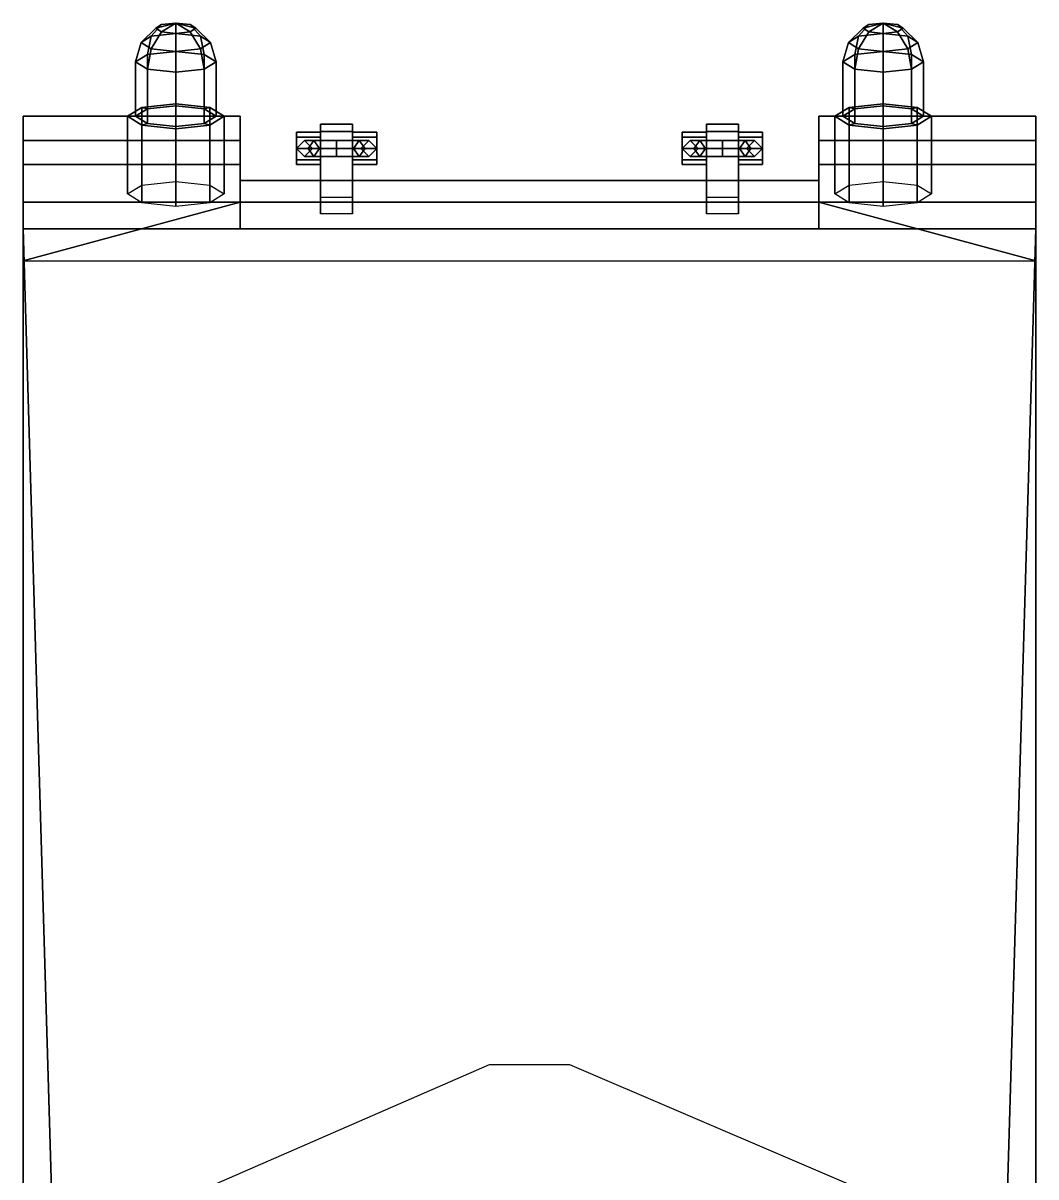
# Model space of a CAD drawing. Extents: x -0.86 to 0.85, y -1.97 to 2.07.
# Drawn here: x -0.63 to 0.63, y 0.63 to 2.066 of the extents above; entities that cross this region are included whole.
import ezdxf

# ---------------------------------------------------------------- set-up
doc = ezdxf.new("R2010")
doc.units = 0
doc.layers.get('0').update_dxf_attribs({"linetype": 'CONTINUOUS'})

msp = doc.modelspace()

# ---------------------------------------------------------------- linework, layer by layer
for points in [[(-0.465, 2.0594, 0.4607), (-0.4833, 2.0418, 0.4654), (-0.4706, 2.0497, 0.495), (-0.4577, 2.064, 0.4778)], [(-0.4577, 2.0549, 0.4436), (-0.4706, 2.0338, 0.4358), (-0.4833, 2.0418, 0.4654), (-0.465, 2.0594, 0.4607)], [(-0.4706, 2.0497, 0.495), (-0.4754, 2.0268, 0.506), (-0.44, 2.0306, 0.5202), (-0.44, 2.053, 0.5072)], [(-0.4577, 2.064, 0.4778), (-0.4706, 2.0497, 0.495), (-0.44, 2.053, 0.5072), (-0.44, 2.0659, 0.4848)], [(-0.44, 2.053, 0.4365), (-0.44, 2.0306, 0.4236), (-0.4706, 2.0338, 0.4358), (-0.4577, 2.0549, 0.4436)], [(-0.44, 2.0659, 0.4589), (-0.465, 2.0594, 0.4607), (-0.4577, 2.064, 0.4778), (-0.44, 2.0659, 0.4589)], [(-0.44, 2.0659, 0.4589), (-0.4577, 2.0549, 0.4436), (-0.465, 2.0594, 0.4607), (-0.44, 2.0659, 0.4589)], [(-0.44, 2.0659, 0.4589), (-0.4577, 2.064, 0.4778), (-0.44, 2.0659, 0.4848), (-0.44, 2.0659, 0.4589)], [(-0.44, 2.0659, 0.4589), (-0.44, 2.053, 0.4365), (-0.4577, 2.0549, 0.4436), (-0.44, 2.0659, 0.4589)], [(-0.44, 2.0659, 0.4589), (-0.44, 2.0659, 0.4848), (-0.4223, 2.064, 0.4778), (-0.44, 2.0659, 0.4589)], [(-0.44, 2.0659, 0.4848), (-0.44, 2.053, 0.5072), (-0.4094, 2.0497, 0.495), (-0.4223, 2.064, 0.4778)], [(-0.44, 2.0659, 0.4589), (-0.4223, 2.064, 0.4778), (-0.415, 2.0594, 0.4607), (-0.44, 2.0659, 0.4589)], [(-0.44, 2.0659, 0.4589), (-0.415, 2.0594, 0.4607), (-0.4223, 2.0549, 0.4436), (-0.44, 2.0659, 0.4589)], [(-0.44, 2.0659, 0.4589), (-0.4223, 2.0549, 0.4436), (-0.44, 2.053, 0.4365), (-0.44, 2.0659, 0.4589)], [(-0.4223, 2.0549, 0.4436), (-0.4094, 2.0338, 0.4358), (-0.44, 2.0306, 0.4236), (-0.44, 2.053, 0.4365)], [(-0.44, 2.053, 0.5072), (-0.44, 2.0306, 0.5202), (-0.4046, 2.0268, 0.506), (-0.4094, 2.0497, 0.495)], [(-0.4223, 2.064, 0.4778), (-0.4094, 2.0497, 0.495), (-0.3967, 2.0418, 0.4654), (-0.415, 2.0594, 0.4607)], [(-0.415, 2.0594, 0.4607), (-0.3967, 2.0418, 0.4654), (-0.4094, 2.0338, 0.4358), (-0.4223, 2.0549, 0.4436)], [(0.415, 2.0594, 0.4607), (0.3967, 2.0418, 0.4654), (0.4094, 2.0497, 0.495), (0.4223, 2.064, 0.4778)], [(0.4223, 2.0549, 0.4436), (0.4094, 2.0338, 0.4358), (0.3967, 2.0418, 0.4654), (0.415, 2.0594, 0.4607)], [(0.4094, 2.0497, 0.495), (0.4046, 2.0268, 0.506), (0.44, 2.0306, 0.5202), (0.44, 2.053, 0.5072)], [(0.4223, 2.064, 0.4778), (0.4094, 2.0497, 0.495), (0.44, 2.053, 0.5072), (0.44, 2.0659, 0.4848)], [(0.44, 2.053, 0.4365), (0.44, 2.0306, 0.4236), (0.4094, 2.0338, 0.4358), (0.4223, 2.0549, 0.4436)], [(0.44, 2.0659, 0.4589), (0.415, 2.0594, 0.4607), (0.4223, 2.064, 0.4778), (0.44, 2.0659, 0.4589)], [(0.44, 2.0659, 0.4589), (0.4223, 2.0549, 0.4436), (0.415, 2.0594, 0.4607), (0.44, 2.0659, 0.4589)], [(0.44, 2.0659, 0.4589), (0.4223, 2.064, 0.4778), (0.44, 2.0659, 0.4848), (0.44, 2.0659, 0.4589)], [(0.44, 2.0659, 0.4589), (0.44, 2.053, 0.4365), (0.4223, 2.0549, 0.4436), (0.44, 2.0659, 0.4589)], [(0.44, 2.0659, 0.4589), (0.44, 2.0659, 0.4848), (0.4577, 2.064, 0.4778), (0.44, 2.0659, 0.4589)], [(0.44, 2.0659, 0.4848), (0.44, 2.053, 0.5072), (0.4706, 2.0497, 0.495), (0.4577, 2.064, 0.4778)], [(0.44, 2.0659, 0.4589), (0.4577, 2.064, 0.4778), (0.465, 2.0594, 0.4607), (0.44, 2.0659, 0.4589)], [(0.44, 2.0659, 0.4589), (0.465, 2.0594, 0.4607), (0.4577, 2.0549, 0.4436), (0.44, 2.0659, 0.4589)], [(0.44, 2.0659, 0.4589), (0.4577, 2.0549, 0.4436), (0.44, 2.053, 0.4365), (0.44, 2.0659, 0.4589)], [(0.4577, 2.0549, 0.4436), (0.4706, 2.0338, 0.4358), (0.44, 2.0306, 0.4236), (0.44, 2.053, 0.4365)], [(0.44, 2.053, 0.5072), (0.44, 2.0306, 0.5202), (0.4754, 2.0268, 0.506), (0.4706, 2.0497, 0.495)], [(0.4577, 2.064, 0.4778), (0.4706, 2.0497, 0.495), (0.4833, 2.0418, 0.4654), (0.465, 2.0594, 0.4607)], [(0.465, 2.0594, 0.4607), (0.4833, 2.0418, 0.4654), (0.4706, 2.0338, 0.4358), (0.4577, 2.0549, 0.4436)], [(-0.4833, 2.0418, 0.4654), (-0.49, 2.0176, 0.4719), (-0.4754, 2.0268, 0.506), (-0.4706, 2.0497, 0.495)], [(-0.4706, 2.0338, 0.4358), (-0.4754, 2.0085, 0.4377), (-0.49, 2.0176, 0.4719), (-0.4833, 2.0418, 0.4654)], [(-0.4094, 2.0497, 0.495), (-0.4046, 2.0268, 0.506), (-0.39, 2.0176, 0.4719), (-0.3967, 2.0418, 0.4654)], [(-0.3967, 2.0418, 0.4654), (-0.39, 2.0176, 0.4719), (-0.4046, 2.0085, 0.4377), (-0.4094, 2.0338, 0.4358)], [(0.3967, 2.0418, 0.4654), (0.39, 2.0176, 0.4719), (0.4046, 2.0268, 0.506), (0.4094, 2.0497, 0.495)], [(0.4094, 2.0338, 0.4358), (0.4046, 2.0085, 0.4377), (0.39, 2.0176, 0.4719), (0.3967, 2.0418, 0.4654)], [(0.4706, 2.0497, 0.495), (0.4754, 2.0268, 0.506), (0.49, 2.0176, 0.4719), (0.4833, 2.0418, 0.4654)], [(0.4833, 2.0418, 0.4654), (0.49, 2.0176, 0.4719), (0.4754, 2.0085, 0.4377), (0.4706, 2.0338, 0.4358)], [(-0.4754, 2.0268, 0.506), (-0.49, 2.0176, 0.4719), (-0.49, 1.95, 0.49), (-0.4754, 1.9592, 0.5242)], [(-0.44, 2.0306, 0.4236), (-0.44, 2.0047, 0.4236), (-0.4754, 2.0085, 0.4377), (-0.4706, 2.0338, 0.4358)], [(-0.44, 2.0306, 0.5202), (-0.4754, 2.0268, 0.506), (-0.4754, 1.9592, 0.5242), (-0.44, 1.9629, 0.5383)], [(-0.4094, 2.0338, 0.4358), (-0.4046, 2.0085, 0.4377), (-0.44, 2.0047, 0.4236), (-0.44, 2.0306, 0.4236)], [(-0.4046, 2.0268, 0.506), (-0.44, 2.0306, 0.5202), (-0.44, 1.9629, 0.5383), (-0.4046, 1.9592, 0.5242)], [(-0.39, 2.0176, 0.4719), (-0.4046, 2.0268, 0.506), (-0.4046, 1.9592, 0.5242), (-0.39, 1.95, 0.49)], [(0.4046, 2.0268, 0.506), (0.39, 2.0176, 0.4719), (0.39, 1.95, 0.49), (0.4046, 1.9592, 0.5242)], [(0.44, 2.0306, 0.4236), (0.44, 2.0047, 0.4236), (0.4046, 2.0085, 0.4377), (0.4094, 2.0338, 0.4358)], [(0.44, 2.0306, 0.5202), (0.4046, 2.0268, 0.506), (0.4046, 1.9592, 0.5242), (0.44, 1.9629, 0.5383)], [(0.4706, 2.0338, 0.4358), (0.4754, 2.0085, 0.4377), (0.44, 2.0047, 0.4236), (0.44, 2.0306, 0.4236)], [(0.4754, 2.0268, 0.506), (0.44, 2.0306, 0.5202), (0.44, 1.9629, 0.5383), (0.4754, 1.9592, 0.5242)], [(0.49, 2.0176, 0.4719), (0.4754, 2.0268, 0.506), (0.4754, 1.9592, 0.5242), (0.49, 1.95, 0.49)], [(-0.49, 2.0176, 0.4719), (-0.4754, 2.0085, 0.4377), (-0.4754, 1.9408, 0.4558), (-0.49, 1.95, 0.49)], [(-0.4046, 2.0085, 0.4377), (-0.39, 2.0176, 0.4719), (-0.39, 1.95, 0.49), (-0.4046, 1.9408, 0.4558)], [(0.39, 2.0176, 0.4719), (0.4046, 2.0085, 0.4377), (0.4046, 1.9408, 0.4558), (0.39, 1.95, 0.49)], [(0.4754, 2.0085, 0.4377), (0.49, 2.0176, 0.4719), (0.49, 1.95, 0.49), (0.4754, 1.9408, 0.4558)], [(-0.4754, 2.0085, 0.4377), (-0.44, 2.0047, 0.4236), (-0.44, 1.9371, 0.4417), (-0.4754, 1.9408, 0.4558)], [(-0.44, 2.0047, 0.4236), (-0.4046, 2.0085, 0.4377), (-0.4046, 1.9408, 0.4558), (-0.44, 1.9371, 0.4417)], [(0.4046, 2.0085, 0.4377), (0.44, 2.0047, 0.4236), (0.44, 1.9371, 0.4417), (0.4046, 1.9408, 0.4558)], [(0.44, 2.0047, 0.4236), (0.4754, 2.0085, 0.4377), (0.4754, 1.9408, 0.4558), (0.44, 1.9371, 0.4417)], [(-0.4824, 1.961, 0.531), (-0.5, 1.95, 0.49), (-0.5, 1.8534, 0.5159), (-0.4824, 1.8644, 0.5569)], [(-0.4754, 1.9592, 0.5242), (-0.49, 1.95, 0.49), (-0.5, 1.95, 0.49), (-0.4824, 1.961, 0.531)], [(-0.44, 1.9655, 0.548), (-0.4824, 1.961, 0.531), (-0.4824, 1.8644, 0.5569), (-0.44, 1.8689, 0.5738)], [(-0.44, 1.9629, 0.5383), (-0.4754, 1.9592, 0.5242), (-0.4824, 1.961, 0.531), (-0.44, 1.9655, 0.548)], [(-0.3976, 1.961, 0.531), (-0.44, 1.9655, 0.548), (-0.44, 1.8689, 0.5738), (-0.3976, 1.8644, 0.5569)], [(-0.4046, 1.9592, 0.5242), (-0.44, 1.9629, 0.5383), (-0.44, 1.9655, 0.548), (-0.3976, 1.961, 0.531)], [(-0.39, 1.95, 0.49), (-0.4046, 1.9592, 0.5242), (-0.3976, 1.961, 0.531), (-0.38, 1.95, 0.49)], [(-0.38, 1.95, 0.49), (-0.3976, 1.961, 0.531), (-0.3976, 1.8644, 0.5569), (-0.38, 1.8534, 0.5159)], [(0.3976, 1.961, 0.531), (0.38, 1.95, 0.49), (0.38, 1.8534, 0.5159), (0.3976, 1.8644, 0.5569)], [(0.4046, 1.9592, 0.5242), (0.39, 1.95, 0.49), (0.38, 1.95, 0.49), (0.3976, 1.961, 0.531)], [(0.44, 1.9655, 0.548), (0.3976, 1.961, 0.531), (0.3976, 1.8644, 0.5569), (0.44, 1.8689, 0.5738)], [(0.44, 1.9629, 0.5383), (0.4046, 1.9592, 0.5242), (0.3976, 1.961, 0.531), (0.44, 1.9655, 0.548)], [(0.4824, 1.961, 0.531), (0.44, 1.9655, 0.548), (0.44, 1.8689, 0.5738), (0.4824, 1.8644, 0.5569)], [(0.4754, 1.9592, 0.5242), (0.44, 1.9629, 0.5383), (0.44, 1.9655, 0.548), (0.4824, 1.961, 0.531)], [(0.49, 1.95, 0.49), (0.4754, 1.9592, 0.5242), (0.4824, 1.961, 0.531), (0.5, 1.95, 0.49)], [(0.5, 1.95, 0.49), (0.4824, 1.961, 0.531), (0.4824, 1.8644, 0.5569), (0.5, 1.8534, 0.5159)], [(-0.36, 1.8431, 0.71), (-0.36, 1.95, 0.6), (-0.63, 1.95, 0.6), (-0.63, 1.8431, 0.71)], [(-0.36, 1.95, 0.6), (-0.36, 1.92, 0.47), (-0.63, 1.92, 0.47), (-0.63, 1.95, 0.6)], [(-0.63, 1.95, 0.6), (-0.63, 1.92, 0.47), (-0.63, 1.89, 0.42), (-0.63, 1.8431, 0.71)], [(-0.5, 1.95, 0.49), (-0.4824, 1.939, 0.449), (-0.4824, 1.8424, 0.4749), (-0.5, 1.8534, 0.5159)], [(-0.49, 1.95, 0.49), (-0.4754, 1.9408, 0.4558), (-0.4824, 1.939, 0.449), (-0.5, 1.95, 0.49)], [(-0.4754, 1.9408, 0.4558), (-0.44, 1.9371, 0.4417), (-0.44, 1.9345, 0.432), (-0.4824, 1.939, 0.449)], [(-0.4824, 1.939, 0.449), (-0.44, 1.9345, 0.432), (-0.44, 1.8379, 0.4579), (-0.4824, 1.8424, 0.4749)], [(-0.44, 1.9371, 0.4417), (-0.4046, 1.9408, 0.4558), (-0.3976, 1.939, 0.449), (-0.44, 1.9345, 0.432)], [(-0.44, 1.9345, 0.432), (-0.3976, 1.939, 0.449), (-0.3976, 1.8424, 0.4749), (-0.44, 1.8379, 0.4579)], [(-0.4046, 1.9408, 0.4558), (-0.39, 1.95, 0.49), (-0.38, 1.95, 0.49), (-0.3976, 1.939, 0.449)], [(-0.3976, 1.939, 0.449), (-0.38, 1.95, 0.49), (-0.38, 1.8534, 0.5159), (-0.3976, 1.8424, 0.4749)], [(-0.36, 1.87, 0.64), (-0.36, 1.87, 0.64), (-0.36, 1.95, 0.6), (-0.36, 1.8431, 0.71)], [(-0.36, 1.87, 0.64), (-0.36, 1.81, 0.35), (-0.36, 1.92, 0.47), (-0.36, 1.95, 0.6)], [(-0.22, 1.9312, 0.4912), (-0.22, 1.94, 0.47), (-0.26, 1.94, 0.47), (-0.26, 1.9312, 0.4912)], [(-0.22, 1.94, 0.47), (-0.22, 1.9312, 0.4488), (-0.26, 1.9312, 0.4488), (-0.26, 1.94, 0.47)], [(-0.26, 1.9312, 0.4912), (-0.26, 1.94, 0.47), (-0.26, 1.93, 0.47), (-0.26, 1.9241, 0.4841)], [(-0.26, 1.94, 0.47), (-0.26, 1.9312, 0.4488), (-0.26, 1.9241, 0.4559), (-0.26, 1.93, 0.47)], [(-0.22, 1.94, 0.47), (-0.22, 1.9312, 0.4912), (-0.22, 1.9241, 0.4841), (-0.22, 1.93, 0.47)], [(-0.22, 1.9312, 0.4488), (-0.22, 1.94, 0.47), (-0.22, 1.93, 0.47), (-0.22, 1.9241, 0.4559)], [(0.26, 1.9312, 0.4912), (0.26, 1.94, 0.47), (0.22, 1.94, 0.47), (0.22, 1.9312, 0.4912)], [(0.26, 1.94, 0.47), (0.26, 1.9312, 0.4488), (0.22, 1.9312, 0.4488), (0.22, 1.94, 0.47)], [(0.22, 1.9312, 0.4912), (0.22, 1.94, 0.47), (0.22, 1.93, 0.47), (0.22, 1.9241, 0.4841)], [(0.22, 1.94, 0.47), (0.22, 1.9312, 0.4488), (0.22, 1.9241, 0.4559), (0.22, 1.93, 0.47)], [(0.26, 1.94, 0.47), (0.26, 1.9312, 0.4912), (0.26, 1.9241, 0.4841), (0.26, 1.93, 0.47)], [(0.26, 1.9312, 0.4488), (0.26, 1.94, 0.47), (0.26, 1.93, 0.47), (0.26, 1.9241, 0.4559)], [(0.63, 1.95, 0.6), (0.63, 1.92, 0.47), (0.36, 1.92, 0.47), (0.36, 1.95, 0.6)], [(0.63, 1.8431, 0.71), (0.63, 1.95, 0.6), (0.36, 1.95, 0.6), (0.36, 1.8431, 0.71)], [(0.36, 1.95, 0.6), (0.36, 1.92, 0.47), (0.36, 1.81, 0.35), (0.36, 1.87, 0.64)], [(0.38, 1.95, 0.49), (0.3976, 1.939, 0.449), (0.3976, 1.8424, 0.4749), (0.38, 1.8534, 0.5159)], [(0.39, 1.95, 0.49), (0.4046, 1.9408, 0.4558), (0.3976, 1.939, 0.449), (0.38, 1.95, 0.49)], [(0.4046, 1.9408, 0.4558), (0.44, 1.9371, 0.4417), (0.44, 1.9345, 0.432), (0.3976, 1.939, 0.449)], [(0.3976, 1.939, 0.449), (0.44, 1.9345, 0.432), (0.44, 1.8379, 0.4579), (0.3976, 1.8424, 0.4749)], [(0.44, 1.9371, 0.4417), (0.4754, 1.9408, 0.4558), (0.4824, 1.939, 0.449), (0.44, 1.9345, 0.432)], [(0.44, 1.9345, 0.432), (0.4824, 1.939, 0.449), (0.4824, 1.8424, 0.4749), (0.44, 1.8379, 0.4579)], [(0.4754, 1.9408, 0.4558), (0.49, 1.95, 0.49), (0.5, 1.95, 0.49), (0.4824, 1.939, 0.449)], [(0.4824, 1.939, 0.449), (0.5, 1.95, 0.49), (0.5, 1.8534, 0.5159), (0.4824, 1.8424, 0.4749)], [(0.63, 1.8431, 0.71), (0.63, 1.89, 0.42), (0.63, 1.92, 0.47), (0.63, 1.95, 0.6)], [(-0.26, 1.9241, 0.4841), (-0.26, 1.93, 0.47), (-0.29, 1.93, 0.47), (-0.29, 1.9241, 0.4841)], [(-0.26, 1.93, 0.47), (-0.26, 1.9241, 0.4559), (-0.29, 1.9241, 0.4559), (-0.29, 1.93, 0.47)], [(-0.29, 1.9241, 0.4841), (-0.29, 1.93, 0.47), (-0.29, 1.9241, 0.4559), (-0.29, 1.91, 0.45)], [(-0.26, 1.91, 0.49), (-0.26, 1.9241, 0.4841), (-0.29, 1.9241, 0.4841), (-0.29, 1.91, 0.49)], [(-0.26, 1.9241, 0.4559), (-0.26, 1.91, 0.45), (-0.29, 1.91, 0.45), (-0.29, 1.9241, 0.4559)], [(-0.29, 1.91, 0.49), (-0.29, 1.9241, 0.4841), (-0.29, 1.89, 0.47), (-0.29, 1.8959, 0.4841)], [(-0.29, 1.9241, 0.4841), (-0.29, 1.91, 0.45), (-0.29, 1.8959, 0.4559), (-0.29, 1.89, 0.47)], [(-0.22, 1.91, 0.5), (-0.22, 1.9312, 0.4912), (-0.26, 1.9312, 0.4912), (-0.26, 1.91, 0.5)], [(-0.22, 1.9312, 0.4488), (-0.22, 1.91, 0.44), (-0.26, 1.91, 0.44), (-0.26, 1.9312, 0.4488)], [(-0.26, 1.91, 0.5), (-0.26, 1.9312, 0.4912), (-0.26, 1.9241, 0.4841), (-0.26, 1.91, 0.49)], [(-0.26, 1.9312, 0.4488), (-0.26, 1.91, 0.44), (-0.26, 1.91, 0.45), (-0.26, 1.9241, 0.4559)], [(-0.22, 1.9312, 0.4912), (-0.22, 1.91, 0.5), (-0.22, 1.91, 0.49), (-0.22, 1.9241, 0.4841)], [(-0.22, 1.91, 0.44), (-0.22, 1.9312, 0.4488), (-0.22, 1.9241, 0.4559), (-0.22, 1.91, 0.45)], [(-0.19, 1.9241, 0.4841), (-0.19, 1.93, 0.47), (-0.22, 1.93, 0.47), (-0.22, 1.9241, 0.4841)], [(-0.19, 1.93, 0.47), (-0.19, 1.9241, 0.4559), (-0.22, 1.9241, 0.4559), (-0.22, 1.93, 0.47)], [(-0.19, 1.91, 0.49), (-0.19, 1.9241, 0.4841), (-0.22, 1.9241, 0.4841), (-0.22, 1.91, 0.49)], [(-0.19, 1.9241, 0.4559), (-0.19, 1.91, 0.45), (-0.22, 1.91, 0.45), (-0.22, 1.9241, 0.4559)], [(-0.19, 1.8959, 0.4841), (-0.19, 1.91, 0.45), (-0.19, 1.9241, 0.4559), (-0.19, 1.93, 0.47)], [(-0.19, 1.91, 0.49), (-0.19, 1.8959, 0.4841), (-0.19, 1.93, 0.47), (-0.19, 1.9241, 0.4841)], [(0.22, 1.9241, 0.4841), (0.22, 1.93, 0.47), (0.19, 1.93, 0.47), (0.19, 1.9241, 0.4841)], [(0.22, 1.93, 0.47), (0.22, 1.9241, 0.4559), (0.19, 1.9241, 0.4559), (0.19, 1.93, 0.47)], [(0.19, 1.9241, 0.4841), (0.19, 1.93, 0.47), (0.19, 1.9241, 0.4559), (0.19, 1.91, 0.45)], [(0.22, 1.91, 0.49), (0.22, 1.9241, 0.4841), (0.19, 1.9241, 0.4841), (0.19, 1.91, 0.49)], [(0.22, 1.9241, 0.4559), (0.22, 1.91, 0.45), (0.19, 1.91, 0.45), (0.19, 1.9241, 0.4559)], [(0.19, 1.91, 0.49), (0.19, 1.9241, 0.4841), (0.19, 1.89, 0.47), (0.19, 1.8959, 0.4841)], [(0.19, 1.9241, 0.4841), (0.19, 1.91, 0.45), (0.19, 1.8959, 0.4559), (0.19, 1.89, 0.47)], [(0.26, 1.91, 0.5), (0.26, 1.9312, 0.4912), (0.22, 1.9312, 0.4912), (0.22, 1.91, 0.5)], [(0.26, 1.9312, 0.4488), (0.26, 1.91, 0.44), (0.22, 1.91, 0.44), (0.22, 1.9312, 0.4488)], [(0.22, 1.91, 0.5), (0.22, 1.9312, 0.4912), (0.22, 1.9241, 0.4841), (0.22, 1.91, 0.49)], [(0.22, 1.9312, 0.4488), (0.22, 1.91, 0.44), (0.22, 1.91, 0.45), (0.22, 1.9241, 0.4559)], [(0.26, 1.9312, 0.4912), (0.26, 1.91, 0.5), (0.26, 1.91, 0.49), (0.26, 1.9241, 0.4841)], [(0.26, 1.91, 0.44), (0.26, 1.9312, 0.4488), (0.26, 1.9241, 0.4559), (0.26, 1.91, 0.45)], [(0.29, 1.9241, 0.4841), (0.29, 1.93, 0.47), (0.26, 1.93, 0.47), (0.26, 1.9241, 0.4841)], [(0.29, 1.93, 0.47), (0.29, 1.9241, 0.4559), (0.26, 1.9241, 0.4559), (0.26, 1.93, 0.47)], [(0.29, 1.91, 0.49), (0.29, 1.9241, 0.4841), (0.26, 1.9241, 0.4841), (0.26, 1.91, 0.49)], [(0.29, 1.9241, 0.4559), (0.29, 1.91, 0.45), (0.26, 1.91, 0.45), (0.26, 1.9241, 0.4559)], [(0.29, 1.8959, 0.4841), (0.29, 1.91, 0.45), (0.29, 1.9241, 0.4559), (0.29, 1.93, 0.47)], [(0.29, 1.91, 0.49), (0.29, 1.8959, 0.4841), (0.29, 1.93, 0.47), (0.29, 1.9241, 0.4841)], [(-0.36, 1.92, 0.47), (-0.36, 1.89, 0.42), (-0.63, 1.89, 0.42), (-0.63, 1.92, 0.47)], [(-0.36, 1.81, 0.35), (-0.36, 1.81, 0.35), (-0.36, 1.89, 0.42), (-0.36, 1.92, 0.47)], [(-0.28, 1.92, 0.39), (-0.29, 1.91, 0.39), (-0.29, 1.91, 0.45), (-0.28, 1.92, 0.46)], [(-0.2683, 1.92, 0.3617), (-0.2754, 1.91, 0.3546), (-0.29, 1.91, 0.39), (-0.28, 1.92, 0.39)], [(-0.29, 1.91, 0.39), (-0.28, 1.9, 0.39), (-0.28, 1.9, 0.46), (-0.29, 1.91, 0.45)], [(-0.2754, 1.91, 0.3546), (-0.2683, 1.9, 0.3617), (-0.28, 1.9, 0.39), (-0.29, 1.91, 0.39)], [(-0.26, 1.8959, 0.4841), (-0.26, 1.91, 0.49), (-0.29, 1.91, 0.49), (-0.29, 1.8959, 0.4841)], [(-0.26, 1.91, 0.45), (-0.26, 1.8959, 0.4559), (-0.29, 1.8959, 0.4559), (-0.29, 1.91, 0.45)], [(-0.27, 1.91, 0.39), (-0.28, 1.92, 0.39), (-0.28, 1.92, 0.46), (-0.27, 1.91, 0.45)], [(-0.2612, 1.91, 0.3688), (-0.2683, 1.92, 0.3617), (-0.28, 1.92, 0.39), (-0.27, 1.91, 0.39)], [(-0.28, 1.9, 0.39), (-0.27, 1.91, 0.39), (-0.27, 1.91, 0.45), (-0.28, 1.9, 0.46)], [(-0.2683, 1.9, 0.3617), (-0.2612, 1.91, 0.3688), (-0.27, 1.91, 0.39), (-0.28, 1.9, 0.39)], [(-0.24, 1.92, 0.35), (-0.24, 1.91, 0.34), (-0.2754, 1.91, 0.3546), (-0.2683, 1.92, 0.3617)], [(-0.24, 1.91, 0.34), (-0.24, 1.9, 0.35), (-0.2683, 1.9, 0.3617), (-0.2754, 1.91, 0.3546)], [(-0.24, 1.91, 0.36), (-0.24, 1.92, 0.35), (-0.2683, 1.92, 0.3617), (-0.2612, 1.91, 0.3688)], [(-0.24, 1.9, 0.35), (-0.24, 1.91, 0.36), (-0.2612, 1.91, 0.3688), (-0.2683, 1.9, 0.3617)], [(-0.26, 1.8493, 0.54), (-0.26, 1.91, 0.5), (-0.26, 1.91, 0.49), (-0.26, 1.8959, 0.4841)], [(-0.26, 1.91, 0.44), (-0.26, 1.8286, 0.44), (-0.26, 1.8959, 0.4559), (-0.26, 1.91, 0.45)], [(-0.22, 1.91, 0.44), (-0.22, 1.8286, 0.44), (-0.26, 1.8286, 0.44), (-0.26, 1.91, 0.44)], [(-0.22, 1.8493, 0.54), (-0.22, 1.91, 0.5), (-0.26, 1.91, 0.5), (-0.26, 1.8493, 0.54)], [(-0.2188, 1.91, 0.3688), (-0.2117, 1.92, 0.3617), (-0.24, 1.92, 0.35), (-0.24, 1.91, 0.36)], [(-0.2117, 1.92, 0.3617), (-0.2046, 1.91, 0.3546), (-0.24, 1.91, 0.34), (-0.24, 1.92, 0.35)], [(-0.2046, 1.91, 0.3546), (-0.2117, 1.9, 0.3617), (-0.24, 1.9, 0.35), (-0.24, 1.91, 0.34)], [(-0.2117, 1.9, 0.3617), (-0.2188, 1.91, 0.3688), (-0.24, 1.91, 0.36), (-0.24, 1.9, 0.35)], [(-0.22, 1.8959, 0.4841), (-0.22, 1.91, 0.49), (-0.22, 1.91, 0.5), (-0.22, 1.8493, 0.54)], [(-0.22, 1.91, 0.45), (-0.22, 1.8959, 0.4559), (-0.22, 1.8286, 0.44), (-0.22, 1.91, 0.44)], [(-0.19, 1.8959, 0.4841), (-0.19, 1.91, 0.49), (-0.22, 1.91, 0.49), (-0.22, 1.8959, 0.4841)], [(-0.19, 1.91, 0.45), (-0.19, 1.8959, 0.4559), (-0.22, 1.8959, 0.4559), (-0.22, 1.91, 0.45)], [(-0.21, 1.91, 0.39), (-0.2, 1.92, 0.39), (-0.2117, 1.92, 0.3617), (-0.2188, 1.91, 0.3688)], [(-0.2, 1.9, 0.39), (-0.21, 1.91, 0.39), (-0.2188, 1.91, 0.3688), (-0.2117, 1.9, 0.3617)], [(-0.2, 1.92, 0.39), (-0.19, 1.91, 0.39), (-0.2046, 1.91, 0.3546), (-0.2117, 1.92, 0.3617)], [(-0.19, 1.91, 0.39), (-0.2, 1.9, 0.39), (-0.2117, 1.9, 0.3617), (-0.2046, 1.91, 0.3546)], [(-0.2, 1.92, 0.39), (-0.21, 1.91, 0.39), (-0.21, 1.91, 0.45), (-0.2, 1.92, 0.46)], [(-0.21, 1.91, 0.39), (-0.2, 1.9, 0.39), (-0.2, 1.9, 0.46), (-0.21, 1.91, 0.45)], [(-0.19, 1.91, 0.39), (-0.2, 1.92, 0.39), (-0.2, 1.92, 0.46), (-0.19, 1.91, 0.45)], [(-0.2, 1.9, 0.39), (-0.19, 1.91, 0.39), (-0.19, 1.91, 0.45), (-0.2, 1.9, 0.46)], [(-0.19, 1.8959, 0.4841), (-0.19, 1.89, 0.47), (-0.19, 1.8959, 0.4559), (-0.19, 1.91, 0.45)], [(0.2117, 1.92, 0.3617), (0.2046, 1.91, 0.3546), (0.19, 1.91, 0.39), (0.2, 1.92, 0.39)], [(0.2, 1.92, 0.39), (0.19, 1.91, 0.39), (0.19, 1.91, 0.45), (0.2, 1.92, 0.46)], [(0.2046, 1.91, 0.3546), (0.2117, 1.9, 0.3617), (0.2, 1.9, 0.39), (0.19, 1.91, 0.39)], [(0.19, 1.91, 0.39), (0.2, 1.9, 0.39), (0.2, 1.9, 0.46), (0.19, 1.91, 0.45)], [(0.22, 1.8959, 0.4841), (0.22, 1.91, 0.49), (0.19, 1.91, 0.49), (0.19, 1.8959, 0.4841)], [(0.22, 1.91, 0.45), (0.22, 1.8959, 0.4559), (0.19, 1.8959, 0.4559), (0.19, 1.91, 0.45)], [(0.2188, 1.91, 0.3688), (0.2117, 1.92, 0.3617), (0.2, 1.92, 0.39), (0.21, 1.91, 0.39)], [(0.21, 1.91, 0.39), (0.2, 1.92, 0.39), (0.2, 1.92, 0.46), (0.21, 1.91, 0.45)], [(0.2117, 1.9, 0.3617), (0.2188, 1.91, 0.3688), (0.21, 1.91, 0.39), (0.2, 1.9, 0.39)], [(0.2, 1.9, 0.39), (0.21, 1.91, 0.39), (0.21, 1.91, 0.45), (0.2, 1.9, 0.46)], [(0.24, 1.92, 0.35), (0.24, 1.91, 0.34), (0.2046, 1.91, 0.3546), (0.2117, 1.92, 0.3617)], [(0.24, 1.91, 0.34), (0.24, 1.9, 0.35), (0.2117, 1.9, 0.3617), (0.2046, 1.91, 0.3546)], [(0.24, 1.91, 0.36), (0.24, 1.92, 0.35), (0.2117, 1.92, 0.3617), (0.2188, 1.91, 0.3688)], [(0.24, 1.9, 0.35), (0.24, 1.91, 0.36), (0.2188, 1.91, 0.3688), (0.2117, 1.9, 0.3617)], [(0.26, 1.8493, 0.54), (0.26, 1.91, 0.5), (0.22, 1.91, 0.5), (0.22, 1.8493, 0.54)], [(0.26, 1.91, 0.44), (0.26, 1.8286, 0.44), (0.22, 1.8286, 0.44), (0.22, 1.91, 0.44)], [(0.22, 1.91, 0.44), (0.22, 1.8286, 0.44), (0.22, 1.8959, 0.4559), (0.22, 1.91, 0.45)], [(0.22, 1.8493, 0.54), (0.22, 1.91, 0.5), (0.22, 1.91, 0.49), (0.22, 1.8959, 0.4841)], [(0.2612, 1.91, 0.3688), (0.2683, 1.92, 0.3617), (0.24, 1.92, 0.35), (0.24, 1.91, 0.36)], [(0.2683, 1.92, 0.3617), (0.2754, 1.91, 0.3546), (0.24, 1.91, 0.34), (0.24, 1.92, 0.35)], [(0.2754, 1.91, 0.3546), (0.2683, 1.9, 0.3617), (0.24, 1.9, 0.35), (0.24, 1.91, 0.34)], [(0.2683, 1.9, 0.3617), (0.2612, 1.91, 0.3688), (0.24, 1.91, 0.36), (0.24, 1.9, 0.35)], [(0.29, 1.8959, 0.4841), (0.29, 1.91, 0.49), (0.26, 1.91, 0.49), (0.26, 1.8959, 0.4841)], [(0.29, 1.91, 0.45), (0.29, 1.8959, 0.4559), (0.26, 1.8959, 0.4559), (0.26, 1.91, 0.45)], [(0.26, 1.91, 0.45), (0.26, 1.8959, 0.4559), (0.26, 1.8286, 0.44), (0.26, 1.91, 0.44)], [(0.26, 1.8959, 0.4841), (0.26, 1.91, 0.49), (0.26, 1.91, 0.5), (0.26, 1.8493, 0.54)], [(0.27, 1.91, 0.39), (0.28, 1.92, 0.39), (0.2683, 1.92, 0.3617), (0.2612, 1.91, 0.3688)], [(0.28, 1.9, 0.39), (0.27, 1.91, 0.39), (0.2612, 1.91, 0.3688), (0.2683, 1.9, 0.3617)], [(0.28, 1.92, 0.39), (0.29, 1.91, 0.39), (0.2754, 1.91, 0.3546), (0.2683, 1.92, 0.3617)], [(0.29, 1.91, 0.39), (0.28, 1.9, 0.39), (0.2683, 1.9, 0.3617), (0.2754, 1.91, 0.3546)], [(0.28, 1.92, 0.39), (0.27, 1.91, 0.39), (0.27, 1.91, 0.45), (0.28, 1.92, 0.46)], [(0.27, 1.91, 0.39), (0.28, 1.9, 0.39), (0.28, 1.9, 0.46), (0.27, 1.91, 0.45)], [(0.29, 1.91, 0.39), (0.28, 1.92, 0.39), (0.28, 1.92, 0.46), (0.29, 1.91, 0.45)], [(0.28, 1.9, 0.39), (0.29, 1.91, 0.39), (0.29, 1.91, 0.45), (0.28, 1.9, 0.46)], [(0.29, 1.8959, 0.4841), (0.29, 1.89, 0.47), (0.29, 1.8959, 0.4559), (0.29, 1.91, 0.45)], [(0.63, 1.92, 0.47), (0.63, 1.89, 0.42), (0.36, 1.89, 0.42), (0.36, 1.92, 0.47)], [(0.36, 1.92, 0.47), (0.36, 1.89, 0.42), (0.36, 1.81, 0.35)], [(-0.26, 1.89, 0.47), (-0.26, 1.8959, 0.4841), (-0.29, 1.8959, 0.4841), (-0.29, 1.89, 0.47)], [(-0.26, 1.8959, 0.4559), (-0.26, 1.89, 0.47), (-0.29, 1.89, 0.47), (-0.29, 1.8959, 0.4559)], [(-0.26, 1.8493, 0.54), (-0.26, 1.8493, 0.54), (-0.26, 1.8959, 0.4841), (-0.26, 1.89, 0.47)], [(-0.26, 1.8959, 0.4559), (-0.26, 1.8493, 0.54), (-0.26, 1.89, 0.47), (-0.26, 1.8959, 0.4559)], [(-0.26, 1.8286, 0.44), (-0.26, 1.8286, 0.44), (-0.26, 1.8493, 0.54), (-0.26, 1.8959, 0.4559)], [(-0.22, 1.8959, 0.4559), (-0.22, 1.89, 0.47), (-0.22, 1.8493, 0.54), (-0.22, 1.8959, 0.4559)], [(-0.22, 1.8959, 0.4559), (-0.22, 1.8493, 0.54), (-0.22, 1.8286, 0.44)], [(-0.19, 1.89, 0.47), (-0.19, 1.8959, 0.4841), (-0.22, 1.8959, 0.4841), (-0.22, 1.89, 0.47)], [(-0.19, 1.8959, 0.4559), (-0.19, 1.89, 0.47), (-0.22, 1.89, 0.47), (-0.22, 1.8959, 0.4559)], [(0.22, 1.89, 0.47), (0.22, 1.8959, 0.4841), (0.19, 1.8959, 0.4841), (0.19, 1.89, 0.47)], [(0.22, 1.8959, 0.4559), (0.22, 1.89, 0.47), (0.19, 1.89, 0.47), (0.19, 1.8959, 0.4559)], [(0.22, 1.8286, 0.44), (0.22, 1.8286, 0.44), (0.22, 1.8493, 0.54), (0.22, 1.8959, 0.4559)], [(0.22, 1.8959, 0.4559), (0.22, 1.8493, 0.54), (0.22, 1.89, 0.47), (0.22, 1.8959, 0.4559)], [(0.22, 1.8493, 0.54), (0.22, 1.8493, 0.54), (0.22, 1.8959, 0.4841), (0.22, 1.89, 0.47)], [(0.29, 1.89, 0.47), (0.29, 1.8959, 0.4841), (0.26, 1.8959, 0.4841), (0.26, 1.89, 0.47)], [(0.29, 1.8959, 0.4559), (0.29, 1.89, 0.47), (0.26, 1.89, 0.47), (0.26, 1.8959, 0.4559)], [(0.26, 1.8959, 0.4559), (0.26, 1.8493, 0.54), (0.26, 1.8286, 0.44)], [(0.26, 1.8959, 0.4559), (0.26, 1.89, 0.47), (0.26, 1.8493, 0.54), (0.26, 1.8959, 0.4559)], [(-0.36, 1.89, 0.42), (-0.36, 1.81, 0.35), (-0.63, 1.81, 0.35), (-0.63, 1.89, 0.42)], [(-0.63, 1.8431, 0.71), (-0.63, 1.89, 0.42), (-0.63, 1.81, 0.35), (-0.63, 1.77, 0.89)], [(0.63, 1.89, 0.42), (0.63, 1.81, 0.35), (0.36, 1.81, 0.35), (0.36, 1.89, 0.42)], [(0.63, 1.77, 0.89), (0.63, 1.81, 0.35), (0.63, 1.89, 0.42), (0.63, 1.8431, 0.71)], [(0.36, 1.87, 0.64), (0.36, 1.81, 0.35), (-0.36, 1.81, 0.35), (-0.36, 1.87, 0.64)], [(0.36, 1.8431, 0.71), (0.36, 1.87, 0.64), (-0.36, 1.87, 0.64), (-0.36, 1.8431, 0.71)], [(0.63, 1.77, 0.89), (0.36, 1.8431, 0.71), (-0.36, 1.8431, 0.71), (-0.63, 1.77, 0.89)], [(-0.63, 1.77, 0.89), (-0.36, 1.8431, 0.71), (-0.63, 1.8431, 0.71), (-0.63, 1.77, 0.89)], [(0.63, 1.77, 0.89), (0.63, 1.8431, 0.71), (0.36, 1.8431, 0.71), (0.63, 1.77, 0.89)], [(0.63, 1.81, 0.35), (0.53, -1.58, 0.35), (-0.53, -1.58, 0.35), (-0.63, 1.81, 0.35)], [(-0.63, 1.77, 0.89), (-0.63, 1.81, 0.35), (-0.63, -1.58, 0.35), (-0.63, -1.66, 0.89)], [(-0.63, -1.58, 0.35), (-0.63, 1.81, 0.35), (-0.63, 1.81, 0.35), (-0.53, -1.58, 0.35)], [(0.53, -1.58, 0.35), (0.63, 1.81, 0.35), (0.63, 1.81, 0.35), (0.63, -1.58, 0.35)], [(0.63, -1.66, 0.89), (0.63, -1.58, 0.35), (0.63, 1.81, 0.35), (0.63, 1.77, 0.89)], [(-0.05, 0.77, 1.34), (-0.6, 0.53, 1.34), (0.61, 0.53, 1.34), (0.05, 0.77, 1.34)]]:
    msp.add_3dface(points)

doc.saveas('drawing.dxf')
